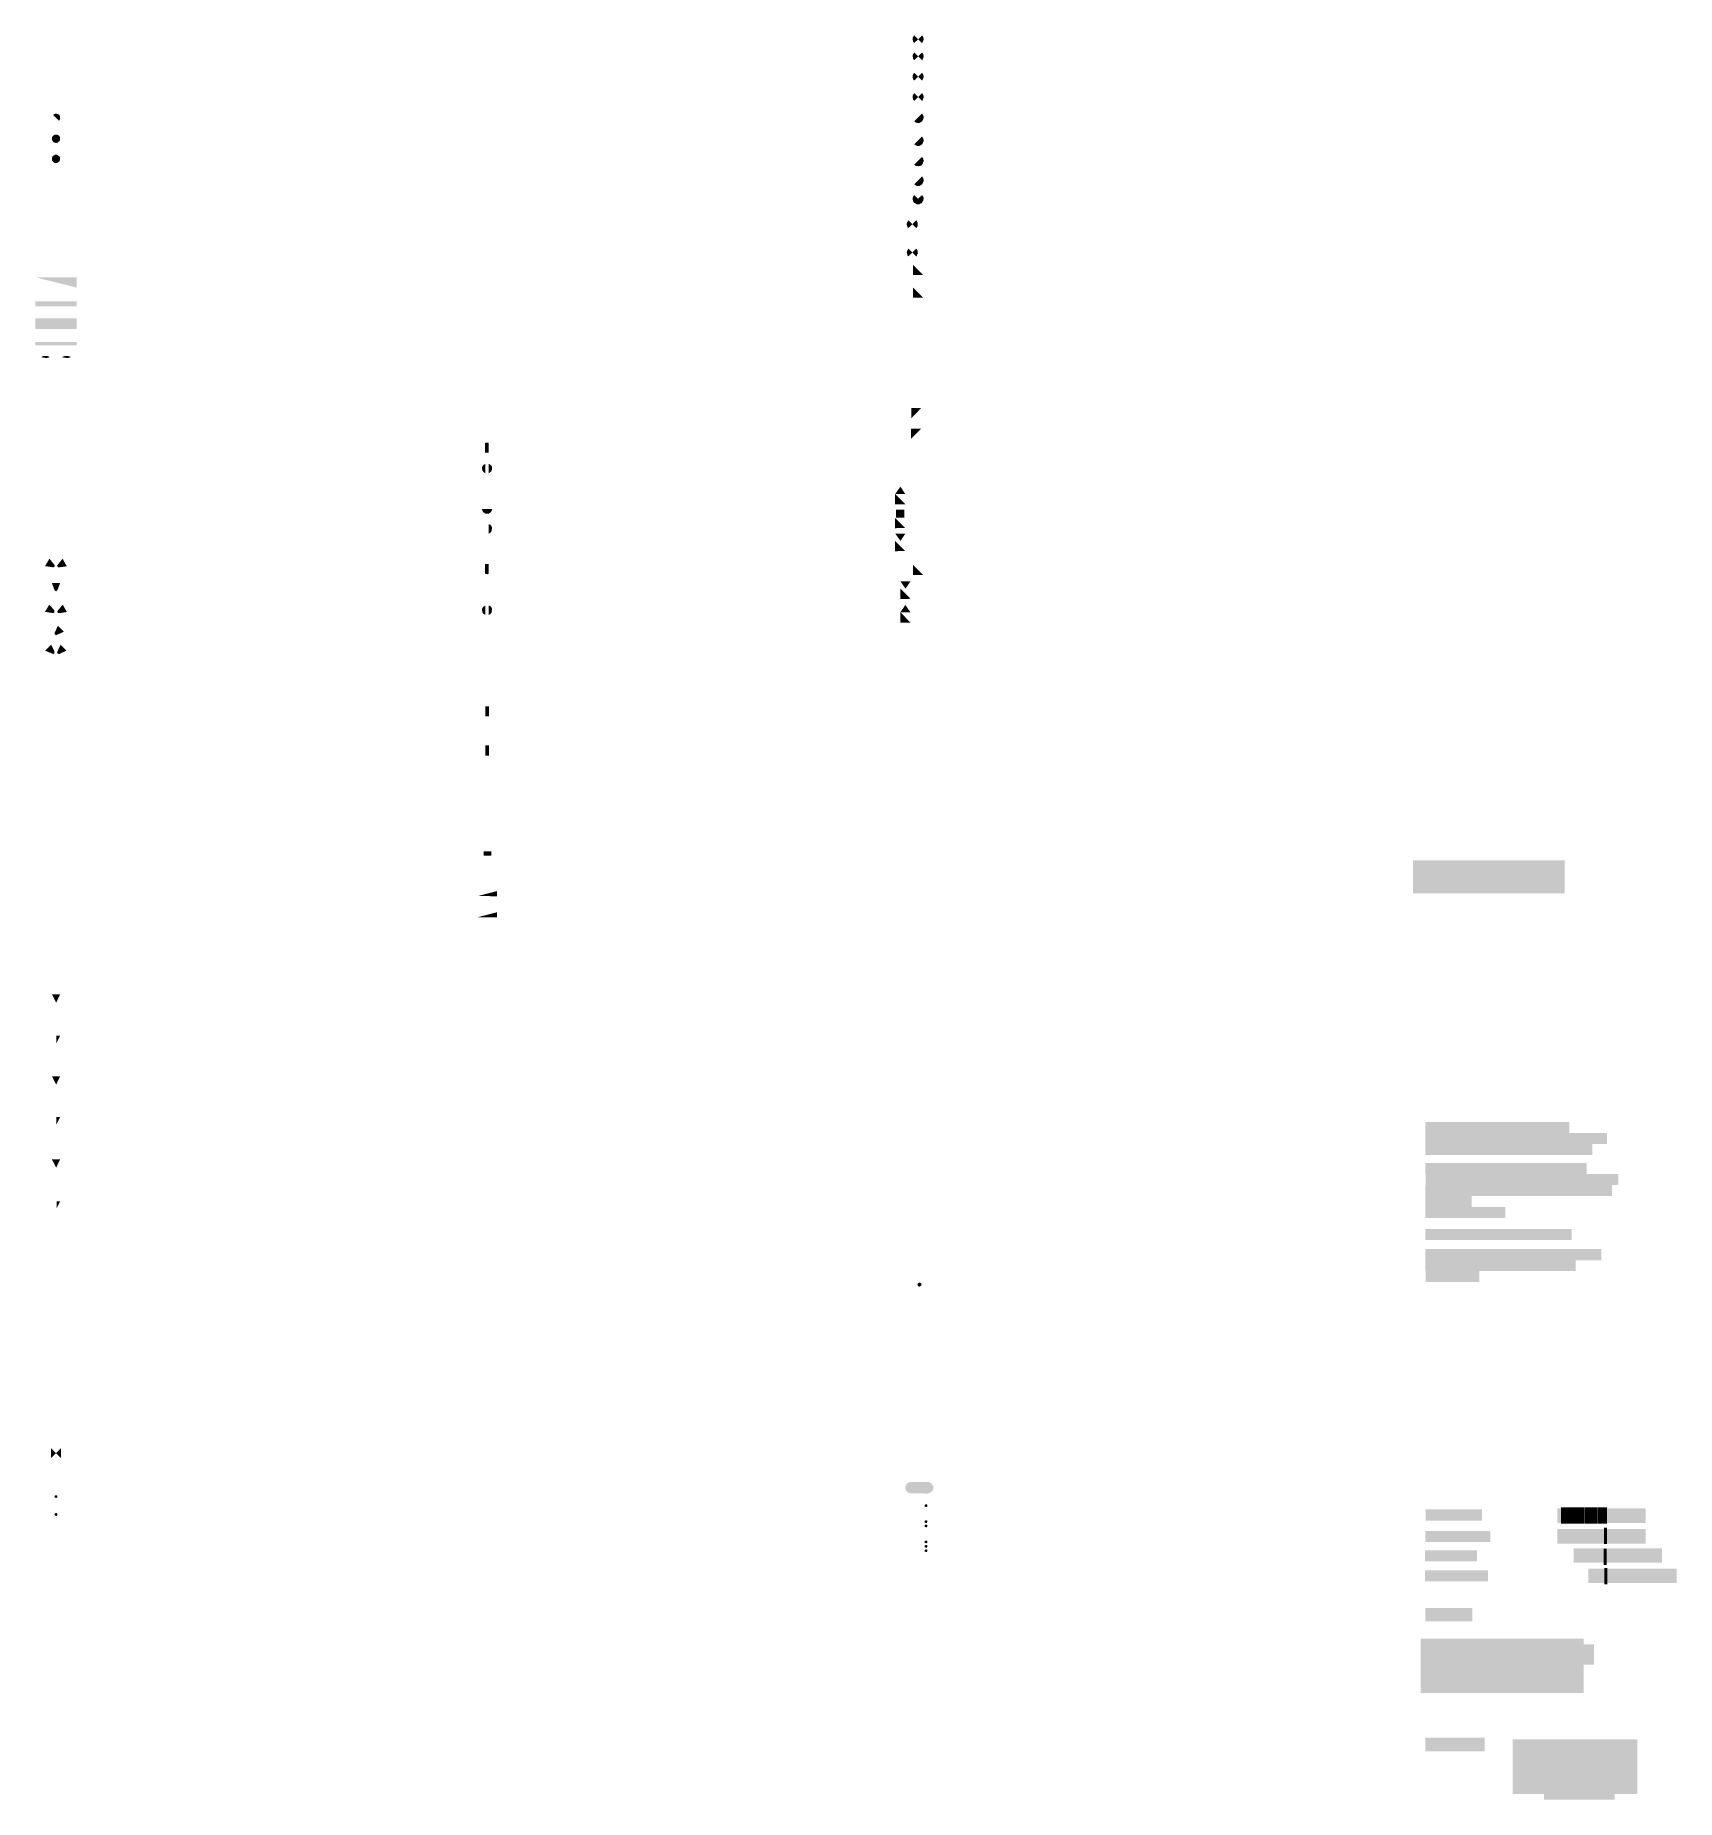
# Model space of a CAD drawing. Header units: millimetres. Extents: x -50.9 to 35.9, y -72.5 to 23.3.
# Drawn here: x -50.92 to -31.89, y -72.49 to -52.03 of the extents above.
import ezdxf

# ---------------------------------------------------------------- set-up
doc = ezdxf.new("R2010")
doc.units = ezdxf.units.MM
doc.layers.add('PDF_Solid Fills', color=7, linetype='Continuous')

msp = doc.modelspace()

# ---------------------------------------------------------------- hatches: boundary and pattern name
at = {"layer": 'PDF_Solid Fills', "true_color": 0x7f7f7f, "transparency": 33554559}
for points in [[(-40.682, -52.079), (-40.727, -52.034), (-40.729, -52.034), (-40.746, -52.062), (-40.747, -52.079), (-40.741, -52.107), (-40.729, -52.122), (-40.726, -52.122)], [(-40.621, -52.059), (-40.636, -52.034), (-40.637, -52.034), (-40.682, -52.079), (-40.639, -52.122), (-40.634, -52.12), (-40.619, -52.087)], [(-40.682, -52.277), (-40.726, -52.234), (-40.729, -52.234), (-40.746, -52.26), (-40.747, -52.277), (-40.739, -52.312), (-40.727, -52.322)], [(-40.621, -52.257), (-40.636, -52.234), (-40.639, -52.234), (-40.682, -52.277), (-40.636, -52.324), (-40.619, -52.285)], [(-40.682, -52.514), (-40.727, -52.469), (-40.729, -52.469), (-40.746, -52.497), (-40.747, -52.514), (-40.741, -52.542), (-40.729, -52.557), (-40.726, -52.557)], [(-40.621, -52.494), (-40.636, -52.469), (-40.637, -52.469), (-40.682, -52.514), (-40.639, -52.557), (-40.634, -52.555), (-40.619, -52.522)], [(-40.682, -52.749), (-40.726, -52.705), (-40.729, -52.705), (-40.746, -52.732), (-40.747, -52.749), (-40.741, -52.779), (-40.727, -52.794)], [(-40.632, -52.709), (-40.636, -52.705), (-40.639, -52.705), (-40.682, -52.749), (-40.636, -52.795), (-40.619, -52.759), (-40.617, -52.742)], [(-50.648, -52.949), (-50.663, -52.944), (-50.688, -52.944), (-50.71, -52.955), (-50.64, -53.025), (-50.628, -53.004), (-50.627, -52.979), (-50.633, -52.964)], [(-40.621, -52.965), (-40.636, -52.942), (-40.639, -52.942), (-40.729, -53.032), (-40.699, -53.049), (-40.666, -53.05), (-40.634, -53.029), (-40.619, -52.994)], [(-50.648, -53.192), (-50.663, -53.185), (-50.688, -53.185), (-50.712, -53.202), (-50.723, -53.22), (-50.722, -53.25), (-50.707, -53.269), (-50.688, -53.28), (-50.663, -53.282), (-50.635, -53.26), (-50.628, -53.245), (-50.627, -53.222), (-50.633, -53.207)], [(-40.621, -53.232), (-40.636, -53.209), (-40.639, -53.209), (-40.729, -53.299), (-40.699, -53.315), (-40.666, -53.317), (-40.634, -53.295), (-40.619, -53.26)], [(-50.633, -53.439), (-50.663, -53.419), (-50.688, -53.419), (-50.712, -53.434), (-50.723, -53.454), (-50.722, -53.484), (-50.707, -53.502), (-50.688, -53.514), (-50.663, -53.515), (-50.635, -53.494), (-50.628, -53.479), (-50.627, -53.455)], [(-40.621, -53.469), (-40.636, -53.444), (-40.639, -53.444), (-40.729, -53.534), (-40.709, -53.547), (-40.674, -53.552), (-40.647, -53.544), (-40.634, -53.53), (-40.619, -53.497)], [(-40.621, -53.695), (-40.636, -53.67), (-40.637, -53.67), (-40.729, -53.762), (-40.699, -53.779), (-40.666, -53.78), (-40.634, -53.759), (-40.619, -53.724)], [(-40.684, -53.929), (-40.727, -53.885), (-40.729, -53.885), (-40.746, -53.914), (-40.747, -53.93), (-40.741, -53.959), (-40.726, -53.977), (-40.699, -53.992), (-40.674, -53.994), (-40.641, -53.979), (-40.621, -53.947), (-40.619, -53.915), (-40.636, -53.885)], [(-40.751, -54.224), (-40.794, -54.18), (-40.796, -54.18), (-40.812, -54.207), (-40.816, -54.224), (-40.806, -54.259), (-40.794, -54.269), (-40.752, -54.227)], [(-40.686, -54.209), (-40.702, -54.18), (-40.706, -54.18), (-40.751, -54.224), (-40.706, -54.269), (-40.701, -54.267), (-40.687, -54.242)], [(-40.749, -54.552), (-40.792, -54.509), (-40.796, -54.509), (-40.812, -54.535), (-40.814, -54.552), (-40.806, -54.587), (-40.794, -54.597)], [(-40.687, -54.532), (-40.702, -54.509), (-40.706, -54.509), (-40.749, -54.552), (-40.702, -54.599), (-40.686, -54.56)], [(-40.624, -54.812), (-40.741, -54.695), (-40.742, -54.695), (-40.742, -54.814)], [(-50.908, -54.84), (-50.435, -54.959), (-50.435, -54.84)], [(-40.624, -55.074), (-40.739, -54.959), (-40.742, -54.959), (-40.742, -55.075)], [(-50.767, -55.754), (-50.78, -55.75), (-50.815, -55.75), (-50.847, -55.762), (-50.83, -55.77), (-50.787, -55.775), (-50.767, -55.772), (-50.75, -55.764)], [(-50.504, -55.762), (-50.537, -55.75), (-50.57, -55.75), (-50.603, -55.762), (-50.587, -55.77), (-50.544, -55.775), (-50.524, -55.772)], [(-40.762, -56.472), (-40.646, -56.355), (-40.762, -56.355)], [(-40.764, -56.71), (-40.647, -56.593), (-40.764, -56.593)], [(-45.665, -56.872), (-45.659, -56.872), (-45.659, -56.76), (-45.665, -56.758), (-45.694, -56.758), (-45.702, -56.76), (-45.702, -56.872), (-45.694, -56.872), (-45.687, -56.873), (-45.672, -56.875), (-45.672, -56.873)], [(-45.722, -57.097), (-45.7, -57.112), (-45.7, -57.003), (-45.704, -57.003), (-45.727, -57.022), (-45.737, -57.042), (-45.735, -57.075)], [(-45.63, -57.022), (-45.655, -57.003), (-45.659, -57.003), (-45.659, -57.112), (-45.632, -57.092), (-45.622, -57.07), (-45.62, -57.043)], [(-40.831, -57.353), (-40.887, -57.268), (-40.889, -57.268), (-40.949, -57.352)], [(-40.831, -57.47), (-40.947, -57.353), (-40.949, -57.353), (-40.949, -57.472)], [(-45.622, -57.538), (-45.62, -57.525), (-45.737, -57.525), (-45.734, -57.547), (-45.717, -57.567), (-45.695, -57.58), (-45.664, -57.582), (-45.634, -57.562)], [(-40.831, -57.747), (-40.947, -57.63), (-40.949, -57.63), (-40.949, -57.748)], [(-45.645, -57.707), (-45.655, -57.702), (-45.659, -57.702), (-45.659, -57.81), (-45.642, -57.802), (-45.625, -57.78), (-45.622, -57.738), (-45.63, -57.722)], [(-40.887, -57.895), (-40.831, -57.812), (-40.947, -57.812)], [(-40.831, -58.013), (-40.947, -57.897), (-40.949, -57.897), (-40.949, -58.015)], [(-50.69, -58.177), (-50.75, -58.103), (-50.752, -58.103), (-50.802, -58.188), (-50.767, -58.193), (-50.703, -58.202), (-50.692, -58.193)], [(-50.55, -58.19), (-50.598, -58.103), (-50.6, -58.103), (-50.662, -58.18), (-50.653, -58.2), (-50.638, -58.202)], [(-45.662, -58.277), (-45.659, -58.277), (-45.659, -58.165), (-45.665, -58.163), (-45.694, -58.163), (-45.702, -58.165), (-45.702, -58.277), (-45.697, -58.277), (-45.687, -58.28), (-45.672, -58.282), (-45.672, -58.28)], [(-40.624, -58.29), (-40.741, -58.173), (-40.742, -58.173), (-40.742, -58.292)], [(-50.657, -58.463), (-50.627, -58.383), (-50.723, -58.383), (-50.69, -58.472), (-50.672, -58.48)], [(-40.771, -58.567), (-40.887, -58.45), (-40.889, -58.45), (-40.889, -58.568)], [(-40.829, -58.448), (-40.771, -58.365), (-40.887, -58.365)], [(-50.695, -58.7), (-50.752, -58.635), (-50.753, -58.635), (-50.803, -58.718), (-50.768, -58.723), (-50.748, -58.727), (-50.705, -58.733), (-50.693, -58.723)], [(-50.549, -58.72), (-50.597, -58.635), (-50.598, -58.635), (-50.66, -58.71), (-50.655, -58.73), (-50.637, -58.733)], [(-45.724, -58.74), (-45.7, -58.753), (-45.7, -58.645), (-45.704, -58.645), (-45.727, -58.665), (-45.737, -58.685), (-45.735, -58.718)], [(-45.645, -58.65), (-45.655, -58.645), (-45.659, -58.645), (-45.659, -58.753), (-45.642, -58.745), (-45.625, -58.723), (-45.622, -58.682), (-45.63, -58.665)], [(-40.771, -58.725), (-40.829, -58.64), (-40.831, -58.64), (-40.889, -58.723)], [(-50.583, -58.948), (-50.652, -58.88), (-50.653, -58.88), (-50.693, -58.965), (-50.69, -58.98), (-50.672, -58.988)], [(-40.771, -58.842), (-40.887, -58.725), (-40.889, -58.725), (-40.889, -58.843)], [(-50.693, -59.177), (-50.73, -59.1), (-50.733, -59.1), (-50.802, -59.168), (-50.705, -59.208), (-50.693, -59.193)], [(-50.554, -59.168), (-50.622, -59.1), (-50.623, -59.1), (-50.662, -59.185), (-50.658, -59.2), (-50.64, -59.208)], [(-45.785, -62.013), (-45.565, -62.015), (-45.565, -61.957), (-45.57, -61.957)], [(-45.785, -62.258), (-45.565, -62.26), (-45.565, -62.202), (-45.57, -62.202)], [(-50.673, -63.248), (-50.627, -63.152), (-50.723, -63.152)], [(-50.672, -63.723), (-50.627, -63.633), (-50.672, -63.633)], [(-50.673, -64.198), (-50.627, -64.102), (-50.723, -64.102)], [(-50.628, -64.578), (-50.627, -64.576), (-50.673, -64.576), (-50.673, -64.668)], [(-50.673, -65.161), (-50.627, -65.065), (-50.723, -65.065)], [(-50.628, -65.555), (-50.627, -65.553), (-50.668, -65.553), (-50.668, -65.635)], [(-40.646, -66.506), (-40.659, -66.495), (-40.676, -66.495), (-40.691, -66.51), (-40.687, -66.53), (-40.674, -66.54), (-40.662, -66.54), (-40.647, -66.528)], [(-50.675, -68.471), (-50.733, -68.413), (-50.735, -68.413), (-50.735, -68.53), (-50.732, -68.528)], [(-50.675, -68.471), (-50.617, -68.53), (-50.617, -68.415), (-50.618, -68.415)]]:
    msp.add_hatch(color=8, dxfattribs=at).paths.add_polyline_path(points)
at = {"layer": 'PDF_Solid Fills', "true_color": 0xffffff, "transparency": 33554559}
msp.add_hatch(color=7, dxfattribs=at).paths.add_polyline_path([(-40.551, -68.81), (-40.556, -68.808), (-40.782, -68.808), (-40.812, -68.825), (-40.829, -68.855), (-40.832, -68.871), (-40.822, -68.906), (-40.799, -68.93), (-40.766, -68.938), (-40.574, -68.94), (-40.537, -68.928), (-40.517, -68.908), (-40.509, -68.89), (-40.507, -68.856), (-40.521, -68.831)])
at = {"layer": 'PDF_Solid Fills', "transparency": 33554559}
for points in [[(-50.658, -68.968), (-50.667, -68.96), (-50.685, -68.96), (-50.693, -68.97), (-50.69, -68.986), (-50.672, -68.991), (-50.66, -68.985)], [(-40.579, -69.066), (-40.586, -69.065), (-40.596, -69.065), (-40.607, -69.073), (-40.607, -69.09), (-40.586, -69.098), (-40.579, -69.095), (-40.574, -69.075)], [(-50.658, -69.175), (-50.668, -69.166), (-50.682, -69.166), (-50.693, -69.178), (-50.69, -69.193), (-50.672, -69.201), (-50.66, -69.191)], [(-40.579, -69.251), (-40.586, -69.25), (-40.596, -69.25), (-40.607, -69.258), (-40.607, -69.275), (-40.586, -69.283), (-40.579, -69.28), (-40.574, -69.26)], [(-40.579, -69.303), (-40.586, -69.301), (-40.596, -69.301), (-40.607, -69.308), (-40.607, -69.326), (-40.586, -69.331), (-40.579, -69.33), (-40.574, -69.311)], [(-40.579, -69.488), (-40.586, -69.486), (-40.596, -69.486), (-40.607, -69.493), (-40.607, -69.511), (-40.586, -69.516), (-40.579, -69.515), (-40.574, -69.496)], [(-40.579, -69.538), (-40.586, -69.536), (-40.596, -69.536), (-40.607, -69.545), (-40.607, -69.561), (-40.586, -69.57), (-40.579, -69.566), (-40.574, -69.546)], [(-40.579, -69.59), (-40.586, -69.588), (-40.596, -69.588), (-40.607, -69.596), (-40.607, -69.613), (-40.586, -69.618), (-40.579, -69.616), (-40.574, -69.598)]]:
    msp.add_hatch(color=7, dxfattribs=at).paths.add_polyline_path(points)

# ---------------------------------------------------------------- linework, layer by layer
at = {"layer": 'PDF_Solid Fills', "color": 8, "lineweight": 35, "true_color": 0x7f7f7f, "transparency": 33554559}
for points in [[(-50.915, -55.177), (-50.435, -55.177), (-50.915, -55.119), (-50.435, -55.119)], [(-50.915, -55.437), (-50.435, -55.437), (-50.915, -55.317), (-50.435, -55.317)], [(-50.915, -55.629), (-50.435, -55.629), (-50.915, -55.589), (-50.435, -55.589)], [(-40.939, -57.628), (-40.841, -57.628), (-40.939, -57.532), (-40.841, -57.532)], [(-45.7, -59.93), (-45.657, -59.93), (-45.7, -59.812), (-45.657, -59.812)], [(-45.7, -60.385), (-45.657, -60.385), (-45.7, -60.267), (-45.657, -60.267)], [(-45.72, -61.543), (-45.629, -61.543), (-45.72, -61.493), (-45.629, -61.493)]]:
    msp.add_solid(points, dxfattribs=at)
at = {"layer": 'PDF_Solid Fills', "color": 7, "lineweight": 9, "true_color": 0xffffff, "transparency": 33554559}
for points in [[(-34.946, -61.598), (-33.188, -61.598), (-34.946, -61.981), (-33.188, -61.981)], [(-34.802, -64.631), (-33.136, -64.631), (-34.802, -64.76), (-33.136, -64.76)], [(-34.802, -64.76), (-32.697, -64.76), (-34.802, -64.886), (-32.697, -64.886)], [(-34.802, -64.886), (-32.87, -64.886), (-34.802, -65.014), (-32.87, -65.014)], [(-34.802, -65.108), (-32.932, -65.108), (-34.802, -65.236), (-32.932, -65.236)], [(-34.801, -65.236), (-32.566, -65.236), (-34.801, -65.363), (-32.566, -65.363)], [(-34.802, -65.363), (-32.642, -65.363), (-34.802, -65.491), (-32.642, -65.491)], [(-34.804, -65.492), (-34.265, -65.492), (-34.804, -65.618), (-34.265, -65.618)], [(-34.803, -65.618), (-33.875, -65.618), (-34.803, -65.747), (-33.875, -65.747)], [(-34.802, -65.873), (-33.108, -65.873), (-34.802, -66.001), (-33.108, -66.001)], [(-34.803, -66.106), (-32.763, -66.106), (-34.803, -66.235), (-32.763, -66.235)], [(-34.803, -66.235), (-33.063, -66.235), (-34.803, -66.361), (-33.063, -66.361)], [(-34.801, -66.361), (-34.176, -66.361), (-34.801, -66.489), (-34.176, -66.489)], [(-34.801, -69.124), (-34.148, -69.124), (-34.801, -69.253), (-34.148, -69.253)], [(-33.231, -69.101), (-33.001, -69.101), (-33.231, -69.291), (-33.001, -69.291)], [(-33, -69.101), (-32.963, -69.101), (-33, -69.291), (-32.963, -69.291)], [(-32.962, -69.101), (-32.849, -69.101), (-32.962, -69.291), (-32.849, -69.291)], [(-32.851, -69.101), (-32.815, -69.101), (-32.851, -69.291), (-32.815, -69.291)], [(-32.812, -69.101), (-32.697, -69.101), (-32.812, -69.291), (-32.697, -69.291)], [(-32.734, -69.336), (-32.697, -69.336), (-32.734, -69.526), (-32.697, -69.526)], [(-34.803, -69.375), (-34.051, -69.375), (-34.803, -69.503), (-34.051, -69.503)], [(-34.808, -69.598), (-34.203, -69.598), (-34.808, -69.726), (-34.203, -69.726)], [(-32.737, -69.578), (-32.701, -69.578), (-32.737, -69.768), (-32.701, -69.768)], [(-34.807, -69.83), (-34.079, -69.83), (-34.807, -69.958), (-34.079, -69.958)], [(-32.73, -69.803), (-32.694, -69.803), (-32.73, -69.993), (-32.694, -69.993)], [(-34.804, -70.266), (-34.259, -70.266), (-34.804, -70.423), (-34.259, -70.423)], [(-34.801, -70.688), (-32.849, -70.688), (-34.801, -70.923), (-32.849, -70.923)], [(-34.801, -70.923), (-34.476, -70.923), (-34.801, -71.156), (-34.476, -71.156)], [(-34.803, -71.771), (-34.117, -71.771), (-34.803, -71.928), (-34.117, -71.928)], [(-33.429, -71.985), (-32.611, -71.985), (-33.429, -72.49), (-32.611, -72.49)]]:
    msp.add_solid(points, dxfattribs=at)
at = {"layer": 'PDF_Solid Fills', "color": 7, "lineweight": 0, "true_color": 0xffffff, "transparency": 33554559}
for points in [[(-33.272, -69.282), (-32.249, -69.282), (-33.272, -69.113), (-32.249, -69.113)], [(-33.272, -69.52), (-32.249, -69.52), (-33.272, -69.351), (-32.249, -69.351)], [(-33.084, -69.743), (-32.062, -69.743), (-33.084, -69.575), (-32.062, -69.575)], [(-32.913, -69.978), (-31.89, -69.978), (-32.913, -69.81), (-31.89, -69.81)], [(-34.858, -71.254), (-32.967, -71.254), (-34.858, -70.621), (-32.967, -70.621)], [(-33.793, -72.423), (-32.346, -72.423), (-33.793, -71.791), (-32.346, -71.791)]]:
    msp.add_solid(points, dxfattribs=at)

doc.saveas('drawing.dxf')
